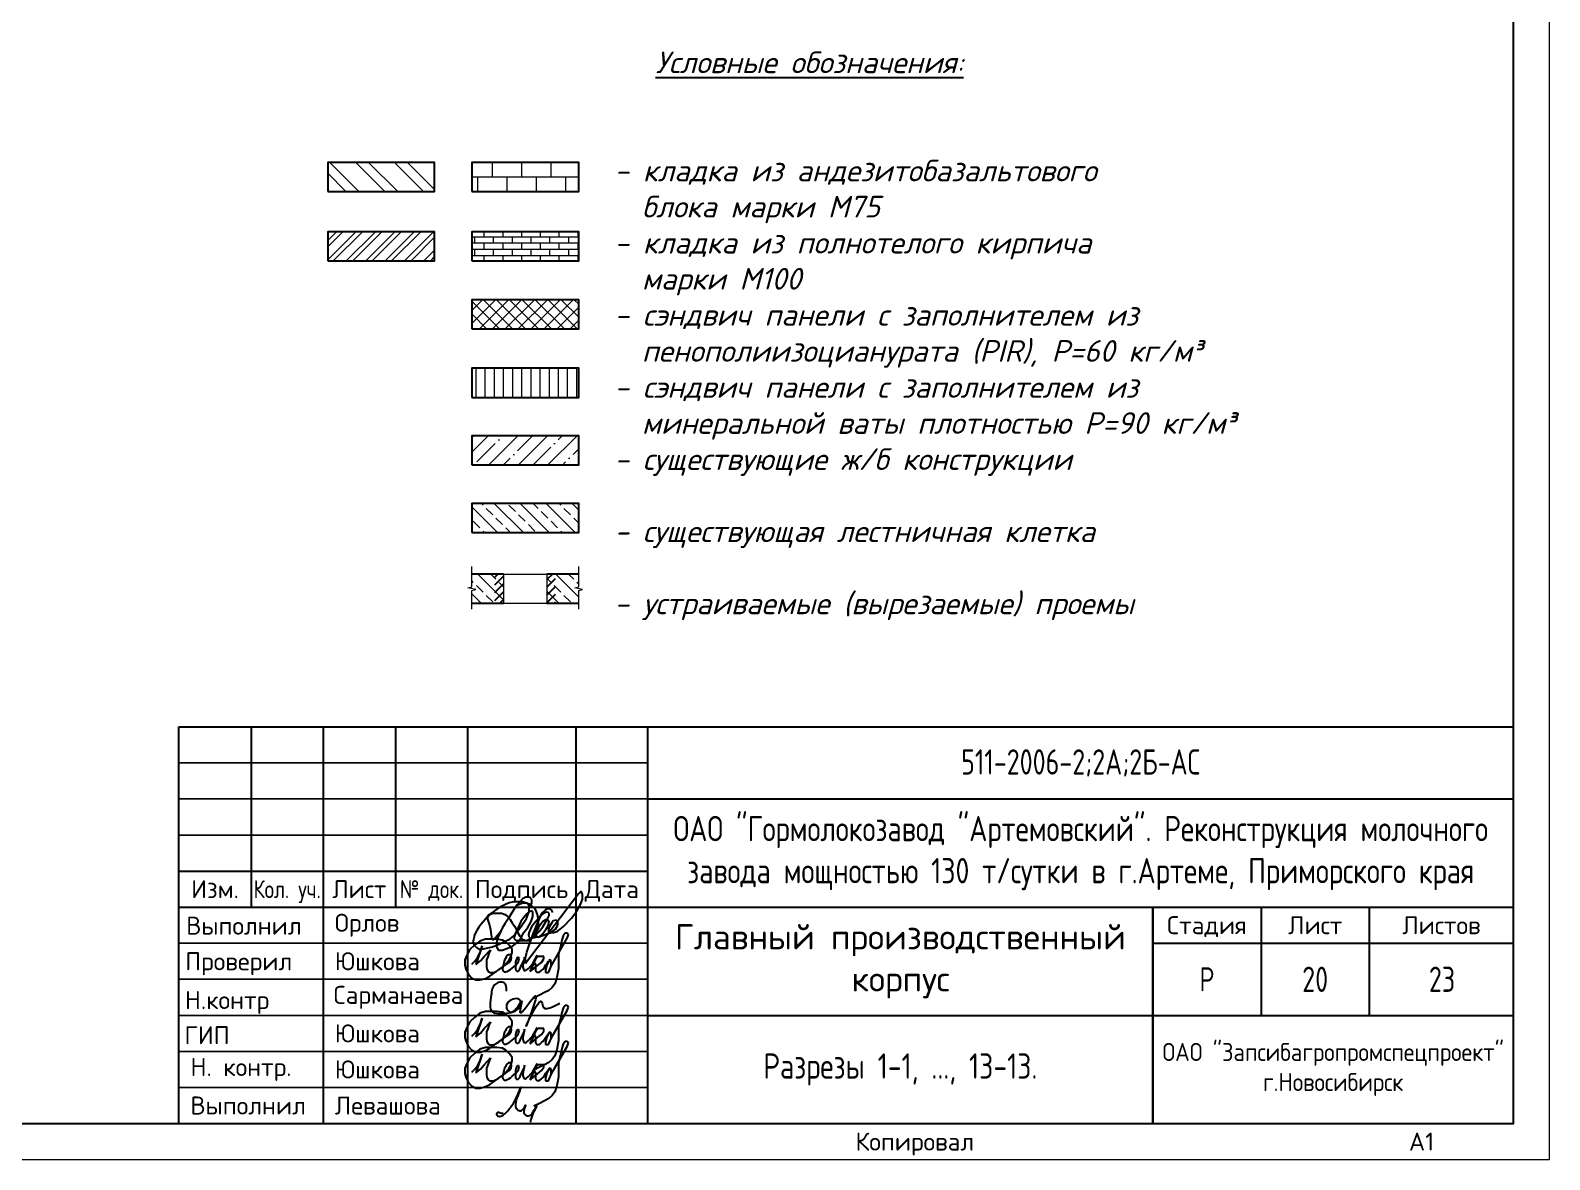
# Model space of a CAD drawing. Extents: x -965262 to 1142518, y -357520 to 71675.
# Drawn here: x 859307 to 880368, y -240088 to -224432 of the extents above; entities that cross this region are included whole.
import ezdxf
from ezdxf.enums import TextEntityAlignment as Align

# ---------------------------------------------------------------- set-up
doc = ezdxf.new("R2010")
doc.units = 0
doc.header["$LTSCALE"] = 10
doc.layers.get('0').update_dxf_attribs({"linetype": 'CONTINUOUS', "lineweight": 30})
doc.layers.add('Ростверк', color=155, linetype='CONTINUOUS', lineweight=40)
doc.layers.add('светиль', color=40, linetype='CONTINUOUS', lineweight=30)
doc.styles.add('GOST 2.304', font='isocpeur.ttf', dxfattribs={"width": 0.75, "height": 250})
doc.styles.add('GOST-2.304_Type-B', font='isocpeur.ttf', dxfattribs={"width": 0.9})

# ---------------------------------------------------------------- blocks, each defined once
blk = doc.blocks.new('12314')
at = {"layer": 'светиль', "color": 7}
for p, q in [((-140554.16, -9024.02), (-140563.33, -9036.08)), ((-140553.68, -9023.57), (-140554.16, -9024.02)), ((-140553.48, -9024.17), (-140553.68, -9023.57)), ((-140553.48, -9024.93), (-140553.48, -9024.17)), ((-140563.31, -9024.63), (-140563.86, -9024.92)), ((-140562.63, -9024.63), (-140563.31, -9024.63)), ((-140562.25, -9025.09), (-140562.63, -9024.63))]:
    blk.add_line(p, q, dxfattribs=at)
at = {"layer": 'светиль', "color": 7, "lineweight": 30}
for p, q in [((-140568.33, -9026.67), (-140568.97, -9027.12)), ((-140567.57, -9026.24), (-140568.33, -9026.67)), ((-140566.84, -9025.89), (-140567.57, -9026.24)), ((-140566.15, -9025.6), (-140566.84, -9025.89)), ((-140565.34, -9025.42), (-140566.15, -9025.6)), ((-140565.26, -9026.56), (-140565.84, -9027.49)), ((-140564.57, -9025.42), (-140565.34, -9025.42)), ((-140564.8, -9025.96), (-140565.26, -9026.56)), ((-140563.83, -9025.64), (-140564.97, -9026.08)), ((-140564.33, -9025.41), (-140564.8, -9025.96)), ((-140563.88, -9025.42), (-140564.57, -9025.42)), ((-140563.86, -9024.92), (-140564.33, -9025.41)), ((-140563.17, -9025.64), (-140563.88, -9025.42)), ((-140563.03, -9025.64), (-140563.83, -9025.64)), ((-140562.54, -9025.9), (-140563.17, -9025.64)), ((-140562.73, -9026.18), (-140563.03, -9025.64)), ((-140562.73, -9027.06), (-140562.73, -9026.18)), ((-140561.96, -9026.39), (-140562.54, -9025.9)), ((-140562.48, -9026.16), (-140562.25, -9025.58)), ((-140562.25, -9025.58), (-140562.25, -9025.09)), ((-140561.57, -9026.86), (-140561.96, -9026.39)), ((-140561.27, -9027.61), (-140561.57, -9026.86)), ((-140560.44, -9027.33), (-140559.85, -9026.75)), ((-140559.85, -9026.75), (-140559.52, -9026.57)), ((-140559.52, -9026.57), (-140559.22, -9026.57)), ((-140559.22, -9026.57), (-140558.92, -9026.81)), ((-140558.92, -9026.81), (-140558.69, -9027.25)), ((-140554.82, -9027.5), (-140554.34, -9026.8)), ((-140554.34, -9026.8), (-140553.84, -9025.85)), ((-140553.84, -9025.85), (-140553.48, -9024.93)), ((-140571.04, -9029.28), (-140571.46, -9029.82)), ((-140570.3, -9028.39), (-140571.04, -9029.28)), ((-140569.69, -9027.65), (-140570.3, -9028.39)), ((-140569.86, -9028.04), (-140569.59, -9027.58)), ((-140569.86, -9028.4), (-140569.86, -9028.04)), ((-140569.59, -9029.26), (-140569.86, -9028.4)), ((-140568.97, -9027.12), (-140569.69, -9027.65)), ((-140569.59, -9027.58), (-140568.96, -9027.35)), ((-140569.36, -9030.25), (-140569.59, -9029.26)), ((-140568.96, -9027.35), (-140568.18, -9027.35)), ((-140568.18, -9027.35), (-140567.49, -9027.35)), ((-140567.49, -9027.35), (-140566.88, -9027.58)), ((-140566.92, -9029.25), (-140567.41, -9029.95)), ((-140566.24, -9028.17), (-140566.92, -9029.25)), ((-140566.88, -9027.58), (-140566.44, -9027.96)), ((-140566.44, -9027.96), (-140566.02, -9028.46)), ((-140565.84, -9027.49), (-140566.24, -9028.17)), ((-140566.02, -9028.46), (-140565.66, -9029.03)), ((-140565.66, -9029.03), (-140565.26, -9029.64)), ((-140564.4, -9029.32), (-140564.7, -9029.97)), ((-140564.16, -9028.81), (-140564.4, -9029.32)), ((-140564.18, -9029.72), (-140563.2, -9028.3)), ((-140563.64, -9028.1), (-140564.16, -9028.81)), ((-140563.14, -9027.49), (-140563.64, -9028.1)), ((-140563.2, -9028.3), (-140562.73, -9027.06)), ((-140562.64, -9027.1), (-140563.14, -9027.49)), ((-140562.97, -9029.89), (-140562.35, -9028.81)), ((-140562.21, -9026.96), (-140562.64, -9027.1)), ((-140562.35, -9028.81), (-140562.06, -9027.96)), ((-140561.87, -9029.18), (-140562.3, -9029.77)), ((-140562.06, -9027.2), (-140562.21, -9026.96)), ((-140562.06, -9027.96), (-140562.06, -9027.2)), ((-140562.02, -9030.97), (-140561.23, -9029)), ((-140560.77, -9027.9), (-140561.87, -9029.18)), ((-140561.33, -9030.12), (-140561.11, -9029.29)), ((-140561.11, -9028.6), (-140561.27, -9027.61)), ((-140561.23, -9029), (-140560.44, -9027.33)), ((-140561.11, -9029.29), (-140561.11, -9028.6)), ((-140560.71, -9029.29), (-140561.09, -9029.88)), ((-140560.4, -9027.57), (-140560.77, -9027.9)), ((-140560.32, -9028.83), (-140560.71, -9029.29)), ((-140560.04, -9027.3), (-140560.4, -9027.57)), ((-140560.36, -9029.73), (-140559.94, -9029.04)), ((-140559.82, -9028.54), (-140560.32, -9028.83)), ((-140559.71, -9027.2), (-140560.04, -9027.3)), ((-140559.94, -9029.04), (-140559.56, -9028.37)), ((-140559.41, -9028.54), (-140559.82, -9028.54)), ((-140559.42, -9027.27), (-140559.71, -9027.2)), ((-140559.56, -9028.37), (-140559.27, -9027.77)), ((-140559.27, -9027.42), (-140559.42, -9027.27)), ((-140559.25, -9028.91), (-140559.41, -9028.54)), ((-140559.41, -9029.59), (-140559.25, -9028.91)), ((-140559.27, -9027.77), (-140559.27, -9027.42)), ((-140558.8, -9029.03), (-140559.16, -9029.68)), ((-140558.54, -9028.69), (-140558.8, -9029.03)), ((-140558.03, -9028.57), (-140558.54, -9028.69)), ((-140558.16, -9030.16), (-140557.76, -9029.45)), ((-140557.76, -9028.86), (-140558.03, -9028.57)), ((-140557.76, -9029.45), (-140557.76, -9028.86)), ((-140556.76, -9029.71), (-140555.38, -9028.26)), ((-140555.38, -9028.26), (-140554.82, -9027.5)), ((-140572.3, -9031.79), (-140572.49, -9032.37)), ((-140572.17, -9031.14), (-140572.3, -9031.79)), ((-140571.77, -9030.41), (-140572.17, -9031.14)), ((-140571.46, -9029.82), (-140571.77, -9030.41)), ((-140569.1, -9031.98), (-140569.36, -9030.25)), ((-140568.83, -9031.98), (-140569.1, -9031.98)), ((-140567.67, -9030.62), (-140568.83, -9031.98)), ((-140568.11, -9031.44), (-140568.36, -9032.46)), ((-140567.85, -9031.02), (-140568.11, -9031.44)), ((-140567.41, -9029.95), (-140567.85, -9031.02)), ((-140566.97, -9032.3), (-140566.01, -9031.84)), ((-140566.01, -9031.84), (-140565.39, -9031.3)), ((-140565.39, -9031.3), (-140564.18, -9029.72)), ((-140565.22, -9031.17), (-140565.31, -9031.55)), ((-140565.31, -9031.55), (-140565.31, -9031.83)), ((-140565.31, -9031.83), (-140565.15, -9032.01)), ((-140565.26, -9029.64), (-140564.95, -9030.14)), ((-140565.07, -9030.79), (-140565.22, -9031.17)), ((-140565.15, -9032.01), (-140564.95, -9032.09)), ((-140564.92, -9030.46), (-140565.1, -9030.81)), ((-140564.95, -9030.14), (-140564.67, -9030.77)), ((-140564.95, -9032.09), (-140564.71, -9032.09)), ((-140564.7, -9029.97), (-140564.92, -9030.46)), ((-140564.71, -9032.09), (-140564.33, -9032.09)), ((-140564.69, -9032.4), (-140564.05, -9031.53)), ((-140564.67, -9030.77), (-140564.3, -9031.38)), ((-140564.34, -9032.1), (-140563.17, -9032.1)), ((-140564.3, -9031.38), (-140563.85, -9031.91)), ((-140564.05, -9031.53), (-140563.69, -9030.8)), ((-140563.85, -9031.91), (-140563.29, -9032.14)), ((-140563.69, -9030.8), (-140562.97, -9029.89)), ((-140563.29, -9032.14), (-140562.79, -9032.14)), ((-140563.17, -9032.1), (-140562.57, -9031.83)), ((-140562.85, -9033.28), (-140562.02, -9030.97)), ((-140562.72, -9030.69), (-140562.83, -9031.1)), ((-140562.83, -9031.1), (-140562.75, -9031.5)), ((-140562.79, -9032.14), (-140562.24, -9031.69)), ((-140562.75, -9031.5), (-140562.62, -9031.65)), ((-140562.54, -9030.28), (-140562.72, -9030.69)), ((-140562.62, -9031.65), (-140562.35, -9031.73)), ((-140562.57, -9031.83), (-140561.91, -9031.51)), ((-140562.3, -9029.77), (-140562.54, -9030.28)), ((-140562.35, -9031.73), (-140560.91, -9031.44)), ((-140562.24, -9031.69), (-140561.96, -9031.29)), ((-140561.96, -9031.29), (-140561.61, -9030.7)), ((-140561.91, -9031.51), (-140560.99, -9030.54)), ((-140561.61, -9030.7), (-140561.33, -9030.12)), ((-140561.38, -9030.53), (-140561.5, -9030.94)), ((-140561.5, -9030.94), (-140561.5, -9031.27)), ((-140561.5, -9031.27), (-140561.38, -9031.45)), ((-140561.09, -9029.88), (-140561.38, -9030.53)), ((-140561.38, -9031.45), (-140561.1, -9031.55)), ((-140561.1, -9031.55), (-140559.91, -9031.09)), ((-140560.99, -9030.54), (-140560.36, -9029.73)), ((-140560.91, -9031.44), (-140560.36, -9030.89)), ((-140560.36, -9030.89), (-140559.8, -9030.21)), ((-140559.91, -9031.09), (-140558.85, -9030.69)), ((-140559.8, -9030.21), (-140559.41, -9029.59)), ((-140559.16, -9029.68), (-140559.34, -9030.17)), ((-140559.34, -9030.17), (-140559.34, -9030.53)), ((-140559.34, -9030.53), (-140559.22, -9030.72)), ((-140559.22, -9030.72), (-140558.47, -9030.72)), ((-140558.85, -9030.69), (-140558.16, -9030.16)), ((-140558.47, -9030.72), (-140557.84, -9030.53)), ((-140557.84, -9030.53), (-140557.36, -9030.17)), ((-140557.36, -9030.17), (-140556.76, -9029.71)), ((-140572.49, -9032.37), (-140572.25, -9032.93)), ((-140572.25, -9032.93), (-140571.86, -9033.33)), ((-140571.86, -9033.33), (-140571.43, -9033.6)), ((-140571.43, -9033.6), (-140570.92, -9033.6)), ((-140570.92, -9033.6), (-140569.07, -9033.19)), ((-140569.07, -9033.19), (-140567.78, -9032.69)), ((-140568.36, -9032.46), (-140568.36, -9033.22)), ((-140568.36, -9033.22), (-140568, -9033.8)), ((-140568, -9033.8), (-140567.37, -9033.8)), ((-140567.78, -9032.69), (-140566.97, -9032.3)), ((-140567.37, -9033.8), (-140566.58, -9033.5)), ((-140566.58, -9033.5), (-140565.62, -9033.07)), ((-140565.62, -9033.07), (-140564.69, -9032.4)), ((-140563.33, -9035.09), (-140563.1, -9034.11)), ((-140563.1, -9034.11), (-140562.85, -9033.28)), ((-140563.33, -9036.08), (-140563.33, -9035.09))]:
    blk.add_line(p, q, dxfattribs=at)
blk = doc.blocks.new('12345')
at = {"layer": 'светиль', "color": 7, "lineweight": 30}
for p, q in [((-140572.41, -9039.94), (-140573.2, -9040.71)), ((-140571.46, -9039.22), (-140572.41, -9039.94)), ((-140571.06, -9040.06), (-140572.14, -9043.29)), ((-140570.49, -9038.9), (-140571.46, -9039.22)), ((-140571.43, -9041.18), (-140571.06, -9040.06)), ((-140569.42, -9038.9), (-140570.49, -9038.9)), ((-140568.52, -9038.9), (-140569.42, -9038.9)), ((-140567.56, -9039.05), (-140568.52, -9038.9)), ((-140566.95, -9039.39), (-140567.56, -9039.05)), ((-140566.31, -9039.99), (-140566.95, -9039.39)), ((-140565.87, -9040.67), (-140566.31, -9039.99)), ((-140559.1, -9043.56), (-140556.32, -9038.73)), ((-140557.41, -9039.95), (-140557.85, -9041.53)), ((-140557.25, -9039.09), (-140557.41, -9039.95)), ((-140557.05, -9038.33), (-140557.25, -9039.09)), ((-140556.66, -9037.86), (-140557.05, -9038.33)), ((-140556.33, -9037.86), (-140556.66, -9037.86)), ((-140556.11, -9038.15), (-140556.33, -9037.86)), ((-140556.32, -9038.73), (-140556.11, -9038.15)), ((-140573.7, -9041.68), (-140574.05, -9042.49)), ((-140574.05, -9042.49), (-140574.05, -9043.41)), ((-140573.2, -9040.71), (-140573.7, -9041.68)), ((-140572.42, -9042.74), (-140571.87, -9042.12)), ((-140572.14, -9043.29), (-140571.35, -9042.66)), ((-140571.87, -9042.12), (-140571.63, -9041.61)), ((-140571.63, -9041.61), (-140571.43, -9041.18)), ((-140571.35, -9042.66), (-140570.71, -9041.9)), ((-140570.71, -9041.9), (-140569.64, -9040.72)), ((-140570.11, -9041.93), (-140570.33, -9042.48)), ((-140570.33, -9042.48), (-140570.33, -9043.11)), ((-140569.89, -9041.38), (-140570.11, -9041.93)), ((-140569.64, -9040.72), (-140569.89, -9041.38)), ((-140567.17, -9042.51), (-140567.29, -9042.94)), ((-140567.05, -9042.26), (-140567.17, -9042.51)), ((-140566.92, -9041.93), (-140567.05, -9042.26)), ((-140566.72, -9041.73), (-140566.92, -9041.93)), ((-140566.86, -9043.05), (-140566.38, -9042.48)), ((-140566.51, -9041.6), (-140566.72, -9041.73)), ((-140566.18, -9041.6), (-140566.51, -9041.6)), ((-140566.41, -9042.91), (-140566.06, -9042.48)), ((-140566.38, -9042.48), (-140566.02, -9041.8)), ((-140566.02, -9041.8), (-140566.18, -9041.6)), ((-140566.06, -9042.48), (-140565.98, -9042.1)), ((-140566.02, -9041.8), (-140565.87, -9041.2)), ((-140565.98, -9042.1), (-140566.02, -9041.8)), ((-140565.87, -9041.2), (-140565.87, -9040.67)), ((-140565.22, -9042.67), (-140565.29, -9042.92)), ((-140565.1, -9042.35), (-140565.22, -9042.67)), ((-140564.94, -9042.08), (-140565.1, -9042.35)), ((-140564.75, -9042.08), (-140564.94, -9042.08)), ((-140564.8, -9042.76), (-140564.66, -9042.25)), ((-140564.66, -9042.25), (-140564.75, -9042.08)), ((-140564.05, -9042.98), (-140563.75, -9042.33)), ((-140563.75, -9042), (-140563.95, -9043.15)), ((-140563.75, -9042.33), (-140563.75, -9042)), ((-140561.55, -9041.69), (-140562.73, -9044.51)), ((-140562.21, -9042.97), (-140561.9, -9042.38)), ((-140561.9, -9042.38), (-140561.55, -9041.69)), ((-140561.37, -9041.9), (-140561.9, -9042.38)), ((-140560.81, -9041.9), (-140561.37, -9041.9)), ((-140560.38, -9041.9), (-140560.81, -9041.9)), ((-140560.81, -9042.92), (-140560.38, -9042.31)), ((-140560.38, -9042.31), (-140560.38, -9041.9)), ((-140559.3, -9042.49), (-140559.57, -9042.67)), ((-140559.1, -9042.75), (-140559.3, -9042.49)), ((-140557.85, -9041.53), (-140557.85, -9042.71)), ((-140557.85, -9042.71), (-140557.85, -9043.98)), ((-140574.05, -9043.41), (-140573.91, -9044.04)), ((-140573.91, -9044.04), (-140573.52, -9044.92)), ((-140573.52, -9044.92), (-140572.91, -9045.57)), ((-140572.84, -9043.22), (-140572.42, -9042.74)), ((-140570.48, -9045.69), (-140569.75, -9045.31)), ((-140570.33, -9043.11), (-140570.33, -9043.58)), ((-140570.33, -9043.58), (-140570.25, -9044.1)), ((-140570.25, -9044.1), (-140570.05, -9044.52)), ((-140570.05, -9044.52), (-140569.67, -9044.68)), ((-140569.75, -9045.31), (-140567.32, -9043.57)), ((-140569.67, -9044.68), (-140569.13, -9044.68)), ((-140569.13, -9044.68), (-140568.64, -9044.49)), ((-140568.64, -9044.49), (-140568.32, -9044.29)), ((-140568.32, -9044.29), (-140567.84, -9043.94)), ((-140567.84, -9043.94), (-140567.32, -9043.57)), ((-140567.38, -9043.27), (-140567.53, -9043.89)), ((-140567.53, -9043.89), (-140567.53, -9044.17)), ((-140567.53, -9044.17), (-140567.42, -9044.42)), ((-140567.42, -9044.42), (-140567.23, -9044.58)), ((-140567.29, -9042.94), (-140567.38, -9043.27)), ((-140567.32, -9043.57), (-140566.41, -9042.91)), ((-140567.32, -9043.57), (-140566.86, -9043.05)), ((-140567.23, -9044.58), (-140566.96, -9044.58)), ((-140566.96, -9044.58), (-140566.73, -9044.48)), ((-140566.73, -9044.48), (-140566.43, -9044.34)), ((-140566.43, -9044.34), (-140566.14, -9044.15)), ((-140566.14, -9044.15), (-140565.86, -9043.89)), ((-140565.86, -9043.89), (-140565.21, -9043.37)), ((-140565.29, -9042.92), (-140565.29, -9043.17)), ((-140565.29, -9043.17), (-140565.29, -9043.66)), ((-140565.29, -9043.66), (-140565.29, -9044.11)), ((-140565.29, -9044.11), (-140565.2, -9044.32)), ((-140565.21, -9043.37), (-140564.8, -9042.76)), ((-140565.2, -9044.32), (-140565.05, -9044.41)), ((-140565.05, -9044.41), (-140564.85, -9044.41)), ((-140564.85, -9044.41), (-140564.57, -9044.09)), ((-140564.57, -9044.09), (-140564.35, -9043.62)), ((-140564.35, -9043.62), (-140564.05, -9042.98)), ((-140563.95, -9043.15), (-140564.01, -9043.51)), ((-140564.01, -9043.51), (-140564.01, -9043.77)), ((-140564.01, -9043.77), (-140563.92, -9044.1)), ((-140563.92, -9044.1), (-140563.85, -9044.29)), ((-140563.85, -9044.29), (-140563.62, -9044.36)), ((-140563.62, -9044.36), (-140563.42, -9044.29)), ((-140563.42, -9044.29), (-140563.06, -9043.97)), ((-140563.06, -9043.97), (-140562.6, -9043.43)), ((-140562.73, -9044.51), (-140562.09, -9043)), ((-140562.73, -9044.51), (-140561.47, -9043.46)), ((-140562.6, -9043.43), (-140562.21, -9042.97)), ((-140562.09, -9043), (-140561.94, -9043.08)), ((-140561.94, -9043.08), (-140561.85, -9043.24)), ((-140561.85, -9043.24), (-140561.85, -9043.58)), ((-140561.85, -9043.58), (-140561.85, -9043.8)), ((-140561.85, -9043.8), (-140561.85, -9044.05)), ((-140561.85, -9044.05), (-140561.85, -9044.26)), ((-140561.85, -9044.26), (-140561.75, -9044.47)), ((-140561.75, -9044.47), (-140561.57, -9044.62)), ((-140561.57, -9044.62), (-140561.32, -9044.62)), ((-140561.47, -9043.46), (-140560.81, -9042.92)), ((-140561.32, -9044.62), (-140561.15, -9044.62)), ((-140561.15, -9044.62), (-140560.72, -9044.27)), ((-140560.72, -9044.27), (-140560.47, -9044.07)), ((-140560.47, -9044.07), (-140560.28, -9043.75)), ((-140560.28, -9043.75), (-140560.03, -9043.35)), ((-140559.84, -9043.32), (-140560.12, -9044.18)), ((-140560.12, -9044.18), (-140560.12, -9044.67)), ((-140560.12, -9044.67), (-140559.6, -9044.67)), ((-140560.03, -9043.35), (-140559.75, -9042.98)), ((-140559.54, -9042.71), (-140559.84, -9043.32)), ((-140559.75, -9042.98), (-140559.55, -9042.72)), ((-140559.6, -9044.67), (-140559.43, -9044.42)), ((-140559.43, -9044.42), (-140559.1, -9043.58)), ((-140559.1, -9043.58), (-140559.1, -9042.75)), ((-140557.85, -9043.98), (-140558.12, -9045.55)), ((-140572.91, -9045.57), (-140572.18, -9045.96)), ((-140572.18, -9045.96), (-140571.44, -9045.96)), ((-140571.44, -9045.96), (-140570.48, -9045.69)), ((-140559.54, -9047.77), (-140560.24, -9048.16)), ((-140558.91, -9047.24), (-140559.54, -9047.77)), ((-140558.46, -9046.62), (-140558.91, -9047.24)), ((-140558.12, -9045.55), (-140558.46, -9046.62)), ((-140561.01, -9048.54), (-140562.09, -9049.1)), ((-140560.24, -9048.16), (-140561.01, -9048.54))]:
    blk.add_line(p, q, dxfattribs=at)

msp = doc.modelspace()

# ---------------------------------------------------------------- hatches: boundary and pattern name
at = {"lineweight": 15}
h = msp.add_hatch(dxfattribs=at)
h.set_pattern_fill('ANSI32', color=4, scale=40, angle=90, style=0)
h.set_pattern_definition([(135, (2166888.76, -217317.93), (-269.40768, -269.40768), []), (135, (2166888.76, -217138.32), (-269.40768, -269.40768), [])])
h.paths.add_polyline_path([(864170.5, -226261.2), (863429.4, -226261.2), (863429.4, -226664.5), (864170.5, -226664.5)])
h.paths.add_polyline_path([(864911.5, -226261.2), (864170.5, -226261.2), (864170.5, -226664.5), (864911.5, -226664.5)])
h = msp.add_hatch(dxfattribs=at)
h.set_pattern_fill('AR-B816', color=4, style=0)
h.set_pattern_definition([(0, (2332410.76, -211424.34), (0, 203.2), []), (90, (2332410.76, -211424.34), (-203.2, 203.2), [203.2, -203.2])])
h.paths.add_polyline_path([(866167.9, -226261.2), (865426.9, -226261.2), (865426.9, -226664.5), (866167.9, -226664.5)])
h.paths.add_polyline_path([(866909, -226261.2), (866167.9, -226261.2), (866167.9, -226664.5), (866909, -226664.5)])
h = msp.add_hatch(dxfattribs=at)
h.set_pattern_fill('ANSI32', color=1, scale=20, style=0)
h.set_pattern_definition([(45, (2166888.76, -217311.6), (-134.703842, 134.703842), []), (45, (2166978.57, -217311.6), (-134.703842, 134.703842), [])])
h.paths.add_polyline_path([(864170.5, -227223.6), (863429.4, -227223.6), (863429.4, -227626.9), (864170.5, -227626.9)])
h.paths.add_polyline_path([(864911.5, -227223.6), (864170.5, -227223.6), (864170.5, -227626.9), (864911.5, -227626.9)])
h = msp.add_hatch(dxfattribs=at)
h.set_pattern_fill('AR-BRSTD', color=1, scale=1.28, style=0)
h.set_pattern_definition([(0, (2332410.76, -211424.34), (0, 86.709504), []), (90, (2332410.76, -211424.34), (-130.048, 86.709504), [86.709504, -86.709504])])
h.paths.add_polyline_path([(866167.9, -227223.6), (865426.9, -227223.6), (865426.9, -227626.9), (866167.9, -227626.9)])
h.paths.add_polyline_path([(866909, -227223.6), (866167.9, -227223.6), (866167.9, -227626.9), (866909, -227626.9)])
h = msp.add_hatch(dxfattribs=at)
h.set_pattern_fill('ANSI37', color=30, scale=40, style=0)
h.set_pattern_definition([(45, (2168886.25, -217293.23), (-89.802561, 89.802561), []), (135, (2168886.25, -217293.23), (-89.802561, -89.802561), [])])
h.paths.add_polyline_path([(866167.9, -228165.2), (865426.9, -228165.2), (865426.9, -228568.5), (866167.9, -228568.5)])
h.paths.add_polyline_path([(866909, -228165.2), (866167.9, -228165.2), (866167.9, -228568.5), (866909, -228568.5)])
h = msp.add_hatch(dxfattribs=at)
h.set_pattern_fill('LINE', color=6, scale=40, angle=90, style=0)
h.set_pattern_definition([(90, (2168886.25, -217329.03), (-127, 8e-15), [])])
h.paths.add_polyline_path([(866167.9, -229117), (865426.9, -229117), (865426.9, -229520.3), (866167.9, -229520.3)])
h.paths.add_polyline_path([(866909, -229117), (866167.9, -229117), (866167.9, -229520.3), (866909, -229520.3)])
h = msp.add_hatch(dxfattribs=at)
h.set_pattern_fill('ANSI35', color=256, scale=45.71424, style=0)
h.set_pattern_definition([(45, (865854.3, -230261.2), (-205.26, 205.26), []), (45, (866059.56, -230261.2), (-205.26, 205.26), [362.857, -72.57, 0, -72.57])])
h.paths.add_polyline_path([(866167.9, -230051), (865426.9, -230051), (865426.9, -230454.2), (866167.9, -230454.2)])
h.paths.add_polyline_path([(866909, -230051), (866167.9, -230051), (866167.9, -230454.2), (866909, -230454.2)])
h = msp.add_hatch(dxfattribs=at)
h.set_pattern_fill('ANSI33', color=256, scale=40, angle=90, style=0)
h.set_pattern_definition([(135, (2168886.25, -217273.9), (-179.60512, -179.60512), []), (135, (2168886.25, -217094.3), (-179.60512, -179.60512), [127, -63.5])])
h.paths.add_polyline_path([(866167.9, -230990.6), (865426.9, -230990.6), (865426.9, -231393.9), (866167.9, -231393.9)])
h.paths.add_polyline_path([(866909, -230990.6), (866167.9, -230990.6), (866167.9, -231393.9), (866909, -231393.9)])
h = msp.add_hatch(dxfattribs=at)
h.set_pattern_fill('ANSI33', color=256, scale=40, angle=90, style=0)
h.set_pattern_definition([(135, (2168886.25, -216324.62), (-179.60512, -179.60512), []), (135, (2168886.25, -216145), (-179.60512, -179.60512), [127, -63.5])])
h.paths.add_polyline_path([(865426.9, -232171.7), (865426.9, -232198.5), (865480.4, -232185.1)], flags=17)
h.paths.add_polyline_path([(866909, -232144.9), (866855.4, -232158.3), (866909, -232171.7)], flags=17)
h.paths.add_polyline_path([(866467.9, -231970), (865867.9, -231970), (865867.9, -232373.3), (866467.9, -232373.3)])
h.paths.add_polyline_path([(866167.9, -231970), (865426.9, -231970), (865426.9, -232373.3), (866167.9, -232373.3)])
h.paths.add_polyline_path([(866909, -231970), (866167.9, -231970), (866167.9, -232373.3), (866909, -232373.3)])
h = msp.add_hatch()
h.set_pattern_fill('ANSI31', color=3, scale=24)
h.set_pattern_definition([(45, (57794.25, -312240.65), (-53.881537, 53.881537), [])])
h.paths.add_polyline_path([(865867.9, -231970), (865747.9, -231970), (865747.9, -232373.3), (865867.9, -232373.3)])
h.paths.add_polyline_path([(866587.9, -231970), (866467.9, -231970), (866467.9, -232373.3), (866587.9, -232373.3)])

# ---------------------------------------------------------------- linework, layer by layer
for p, q in [((865867.9, -231970, 8350.5), (865426.9, -231970, 8350.5)), ((866909, -231970, 8350.5), (866467.9, -231970, 8350.5)), ((865426.9, -232373.3, 8350.5), (865867.9, -232373.3, 8350.5)), ((866467.9, -232373.3, 8350.5), (866909, -232373.3, 8350.5)), ((861367.6, -234087.8, 9801.8), (879867.6, -234087.8, 9801.8)), ((861367.6, -239587.8, 9801.8), (861367.6, -234087.8, 9801.8)), ((861367.6, -234087.8, 9801.8), (879867.6, -234087.8, 9801.8)), ((861367.6, -239587.8, 9801.8), (861367.6, -234087.8, 9801.8)), ((862367.6, -234087.8, 9801.8), (862367.6, -236587.8, 9801.8)), ((862367.6, -234087.8, 9801.8), (862367.6, -236587.8, 9801.8)), ((863367.6, -234087.8, 9801.8), (863367.6, -239587.8, 9801.8)), ((863367.6, -234087.8, 9801.8), (863367.6, -239587.8, 9801.8)), ((864367.6, -234087.8, 9801.8), (864367.6, -236587.8, 9801.8)), ((864367.6, -234087.8, 9801.8), (864367.6, -236587.8, 9801.8)), ((865367.6, -234087.8, 9801.8), (865367.6, -239587.8, 9801.8)), ((865367.6, -234087.8, 9801.8), (865367.6, -239587.8, 9801.8)), ((866867.6, -234087.8, 9801.8), (866867.6, -239587.8, 9801.8)), ((866867.6, -234087.8, 9801.8), (866867.6, -239587.8, 9801.8)), ((867867.6, -239587.8, 9801.8), (867867.6, -234088.8, 9801.8)), ((867867.6, -239587.8, 9801.8), (867867.6, -234088.8, 9801.8)), ((867867.6, -235087.8, 9801.8), (879867.6, -235087.8, 9801.8)), ((867867.6, -235087.8, 9801.8), (879867.6, -235087.8, 9801.8)), ((861367.6, -236087.8, 9801.8), (867867.6, -236087.8, 9801.8)), ((861367.6, -236087.8, 9801.8), (867867.6, -236087.8, 9801.8)), ((861367.6, -236587.8, 9801.8), (879867.6, -236587.8, 9801.8)), ((861367.6, -236587.8, 9801.8), (879867.6, -236587.8, 9801.8)), ((874867.6, -239587.8, 9801.8), (874867.6, -236587.8, 9801.8)), ((874867.6, -236587.8, 9801.8), (874867.6, -239587.8, 9801.8)), ((874867.6, -239587.8, 9801.8), (874867.6, -236587.8, 9801.8)), ((874867.6, -236587.8, 9801.8), (874867.6, -239587.8, 9801.8)), ((876367.6, -236587.8, 9801.8), (876367.6, -238087.8, 9801.8)), ((876367.6, -236587.8, 9801.8), (876367.6, -238087.8, 9801.8)), ((877867.6, -236587.8, 9801.8), (877867.6, -238087.8, 9801.8)), ((877867.6, -236587.8, 9801.8), (877867.6, -238087.8, 9801.8)), ((874867.6, -237087.8, 9801.8), (879867.6, -237087.8, 9801.8)), ((874867.6, -237087.8, 9801.8), (879867.6, -237087.8, 9801.8)), ((867867.6, -238087.8, 9801.8), (879867.6, -238087.8, 9801.8)), ((867867.6, -238087.8, 9801.8), (879867.6, -238087.8, 9801.8))]:
    msp.add_line(p, q)
for p, q in [((865867.9, -231970, 8350.5), (865867.9, -232373.3, 8350.5)), ((865867.9, -231970, 8350.5), (866467.9, -231970, 8350.5)), ((866467.9, -231970, 8350.5), (866467.9, -232373.3, 8350.5)), ((865867.9, -232373.3, 8350.5), (866467.9, -232373.3, 8350.5))]:
    msp.add_line(p, q, dxfattribs=at)
at = {"ltscale": 100}
for p, q in [((879867.6, -239587.8, 9801.8), (879867.6, -234087.8, 9801.8)), ((879867.6, -239587.8, 9801.8), (879867.6, -234087.8, 9801.8)), ((861367.6, -239587.8, 9801.8), (879867.6, -239587.8, 9801.8)), ((861367.6, -239587.8, 9801.8), (879867.6, -239587.8, 9801.8))]:
    msp.add_line(p, q, dxfattribs=at)
at = {"lineweight": 25}
for p, q in [((861367.6, -234587.8, 9801.8), (867867.6, -234587.8, 9801.8)), ((861367.6, -234587.8, 9801.8), (867867.6, -234587.8, 9801.8)), ((861367.6, -235087.8, 9801.8), (867867.6, -235087.8, 9801.8)), ((861367.6, -235087.8, 9801.8), (867867.6, -235087.8, 9801.8)), ((861367.6, -235587.8, 9801.8), (867867.6, -235587.8, 9801.8)), ((861367.6, -235587.8, 9801.8), (867867.6, -235587.8, 9801.8)), ((861367.6, -237087.8, 9801.8), (867867.6, -237087.8, 9801.8)), ((861367.6, -237087.8, 9801.8), (867867.6, -237087.8, 9801.8)), ((861367.6, -237587.8, 9801.8), (867867.6, -237587.8, 9801.8)), ((861367.6, -237587.8, 9801.8), (867867.6, -237587.8, 9801.8)), ((861367.6, -238087.8, 9801.8), (867867.6, -238087.8, 9801.8)), ((861367.6, -238087.8, 9801.8), (867867.6, -238087.8, 9801.8)), ((861367.6, -238587.8, 9801.8), (867867.6, -238587.8, 9801.8)), ((861367.6, -238587.8, 9801.8), (867867.6, -238587.8, 9801.8)), ((861367.6, -239087.8, 9801.8), (867867.6, -239087.8, 9801.8)), ((861367.6, -239087.8, 9801.8), (867867.6, -239087.8, 9801.8))]:
    msp.add_line(p, q, dxfattribs=at)
at = {"lineweight": 15, "elevation": 9801.8}
msp.add_lwpolyline([(796267.6, -240087.8), (880367.6, -240087.8), (880367.6, -180687.8), (796267.6, -180687.8)], close=True, dxfattribs=at)
msp.add_lwpolyline([(796267.6, -240087.8), (880367.6, -240087.8), (880367.6, -180687.8), (796267.6, -180687.8)], close=True, dxfattribs=at)
for points, elevation in [([(798267.6, -239587.8), (879867.6, -239587.8), (879867.6, -181187.8), (798267.6, -181187.8)], 9801.8), ([(798267.6, -239587.8), (879867.6, -239587.8), (879867.6, -181187.8), (798267.6, -181187.8)], 9801.8), ([(865426.9, -230454.2), (866909, -230454.2), (866909, -230051), (865426.9, -230051)], 8350.5), ([(865426.9, -231393.9), (866909, -231393.9), (866909, -230990.6), (865426.9, -230990.6)], 8350.5)]:
    msp.add_lwpolyline(points, close=True, dxfattribs=dict(elevation=elevation))
at = {"color": 4, "elevation": 8350.5}
for points in [[(863429.4, -226664.5), (864911.5, -226664.5), (864911.5, -226261.2), (863429.4, -226261.2)], [(865426.9, -226664.5), (866909, -226664.5), (866909, -226261.2), (865426.9, -226261.2)]]:
    msp.add_lwpolyline(points, close=True, dxfattribs=at)
at = {"color": 1, "elevation": 8350.5}
for points in [[(863429.4, -227626.9), (864911.5, -227626.9), (864911.5, -227223.6), (863429.4, -227223.6)], [(865426.9, -227626.9), (866909, -227626.9), (866909, -227223.6), (865426.9, -227223.6)]]:
    msp.add_lwpolyline(points, close=True, dxfattribs=at)
at = {"color": 30, "elevation": 8350.5}
msp.add_lwpolyline([(865426.9, -228568.5), (866909, -228568.5), (866909, -228165.2), (865426.9, -228165.2)], close=True, dxfattribs=at)
at = {"color": 6, "elevation": 8350.5}
msp.add_lwpolyline([(865426.9, -229520.3), (866909, -229520.3), (866909, -229117), (865426.9, -229117)], close=True, dxfattribs=at)
at = {"lineweight": 15, "ltscale": 100, "elevation": 8350.5}
for points in [[(865426.9, -232457.9), (865426.9, -232198.5), (865480.4, -232185.1), (865373.3, -232158.3), (865426.9, -232144.9), (865426.9, -231864.8)], [(866909, -232457.9), (866909, -232198.5), (866962.6, -232185.1), (866855.4, -232158.3), (866909, -232144.9), (866909, -231864.8)]]:
    msp.add_lwpolyline(points, dxfattribs=at)
at = {"layer": 'Ростверк', "color": 0, "linetype": 'ByBlock', "lineweight": 30}
msp.add_spline([(865907.2, -237752.1, 9801.8), (865875.7, -237635.3, 9801.8), (865753.3, -237654.6, 9801.8), (865694.7, -237806.9, 9801.8), (865713.9, -238040.9, 9801.8), (865876.3, -238060, 9801.8), (865998.8, -238040.6, 9801.8), (866102.1, -237952.9, 9801.8), (866095.8, -237877.7, 9801.8), (865939.2, -237896.7, 9801.8), (865908.6, -237989.5, 9801.8), (865966.2, -238045.7, 9801.8), (866120, -237892.2, 9801.8), (866092.6, -238045.1, 9801.8), (866306.6, -237816.3, 9801.8), (866179.6, -238238.1, 9801.8), (866399.3, -237903.9, 9801.8), (866418.9, -237977.3, 9801.8), (866545.4, -237968.7, 9801.8), (866647, -237919, 9801.8)], degree=3, dxfattribs=at)
msp.add_open_spline([(865860.9, -239450.1, 9801.8), (865824.6, -239452.6, 9801.8), (865799.7, -239431, 9801.8), (865788.7, -239433.9, 9801.8), (865768.1, -239442.8, 9801.8), (865772.1, -239475.5, 9801.8), (865792.1, -239486.7, 9801.8), (865811.1, -239488.7, 9801.8), (865848.2, -239485.4, 9801.8), (865908.2, -239430.4, 9801.8), (865967.8, -239364.7, 9801.8), (866012.2, -239292.1, 9801.8), (866047.1, -239221.9, 9801.8), (866072.2, -239165.8, 9801.8), (866131.2, -239035.9, 9801.8), (866067.4, -239191.3, 9801.8), (866044.4, -239245.5, 9801.8), (866033, -239311.3, 9801.8), (866029.5, -239362.8, 9801.8), (866066.5, -239407.1, 9801.8), (866134.4, -239419.7, 9801.8), (866197, -239278, 9801.8), (866137.3, -239407.4, 9801.8), (866153, -239462.1, 9801.8), (866190.8, -239483.5, 9801.8), (866253.3, -239477.4, 9801.8), (866281.5, -239420.8, 9801.8), (866343.5, -239301.7, 9801.8), (866287.6, -239425.5, 9801.8), (866260.4, -239474.9, 9801.8), (866245.7, -239525.5, 9801.8), (866240.6, -239554.6, 9801.8), (866238.7, -239567.1, 9801.8)], degree=3, knots=[0, 0, 0, 0, 0.2975043, 0.4847258, 0.5987692, 0.7870476, 0.9695013, 1.2103337, 1.4671083, 1.8349259, 2.4022139, 2.7963302, 3.1188042, 3.534012, 3.9245364, 4.4236833, 4.9141554, 5.0766289, 5.4058204, 5.6497994, 5.873359, 6.3431706, 6.7835022, 7.020827, 7.2049808, 7.3798762, 7.8935679, 8.2160122, 8.6797881, 8.9661728, 9.2392427, 9.4249658, 9.4249658, 9.4249658, 9.4249658], dxfattribs=at)

# ---------------------------------------------------------------- block references
at = {"layer": 'светиль', "xscale": 80, "yscale": 80, "zscale": 80}
for name, p in [('12314', (12111238.6, 485519.3, 9801.8)), ('12345', (12111255.7, 486080, 9801.8)), ('12345', (12111255.7, 485080, 9801.8)), ('12345', (12111255.7, 484580, 9801.8))]:
    msp.add_blockref(name, p, dxfattribs=at)

# ---------------------------------------------------------------- texts
at = {"lineweight": 25, "style": 'GOST 2.304'}
for s, p in [('Изм.', (861867.6, -236337.8, 9801.8)), ('Изм.', (861867.6, -236337.8, 9801.8)), ('Лист', (863867.6, -236337.8, 9801.8)), ('Лист', (863867.6, -236337.8, 9801.8)), ('Подпись', (866117.6, -236337.8, 9801.8)), ('Подпись', (866117.6, -236337.8, 9801.8)), ('Дата', (867367.6, -236337.8, 9801.8)), ('Дата', (867367.6, -236337.8, 9801.8)), ('Стадия', (875617.6, -236837.8, 9801.8)), ('Стадия', (875617.6, -236837.8, 9801.8)), ('Лист', (877117.6, -236837.8, 9801.8)), ('Лист', (877117.6, -236837.8, 9801.8)), ('Листов', (878867.6, -236837.8, 9801.8)), ('Листов', (878867.6, -236837.8, 9801.8))]:
    msp.add_text(s, height=250, dxfattribs=at).set_placement(p, align=Align.MIDDLE_CENTER)
at = {"lineweight": 25, "style": 'GOST 2.304', "width": 0.8}
msp.add_text('Кол. уч.', height=250, dxfattribs=at).set_placement((862867.6, -236337.8, 9801.8), align=Align.MIDDLE_CENTER)
msp.add_text('Кол. уч.', height=250, dxfattribs=at).set_placement((862867.6, -236337.8, 9801.8), align=Align.MIDDLE_CENTER)
at = {"lineweight": 25, "style": 'GOST 2.304', "oblique": 0.8, "width": 0.8}
msp.add_text('№ док.', height=250, dxfattribs=at).set_placement((864867.6, -236337.8, 9801.8), align=Align.MIDDLE_CENTER)
msp.add_text('№ док.', height=250, dxfattribs=at).set_placement((864867.6, -236337.8, 9801.8), align=Align.MIDDLE_CENTER)
at = {"lineweight": 25, "style": 'GOST 2.304'}
for s, p in [('Выполнил', (861467.6, -236969.5, 9801.8)), ('Выполнил', (861467.6, -236969.5, 9801.8)), ('Проверил', (861453, -237463.1, 9801.8)), ('Проверил', (861453, -237463.1, 9801.8)), ('Н.контр', (861449.6, -238000.4, 9801.8)), ('Н.контр', (861449.6, -238000.4, 9801.8)), ('ГИП', (861443.1, -238487.8, 9801.8)), ('ГИП', (861443.1, -238487.8, 9801.8))]:
    msp.add_text(s, height=250, dxfattribs=at).set_placement(p)
at = {"lineweight": 25, "ltscale": 0.1, "style": 'GOST 2.304'}
msp.add_text('Копировал', height=250, dxfattribs=at).set_placement((871567.6, -239962.8, 9801.8), align=Align.CENTER)
msp.add_text('Копировал', height=250, dxfattribs=at).set_placement((871567.6, -239962.8, 9801.8), align=Align.CENTER)
msp.add_text('A1', height=250, dxfattribs=at).set_placement((878417.6, -239962.8, 9801.8))
msp.add_text('A1', height=250, dxfattribs=at).set_placement((878417.6, -239962.8, 9801.8))
at = {"insert": (867402, -226880.4, 11144.6), "char_height": 214.286, "width": 9059.701, "attachment_point": 4, "style": 'GOST-2.304_Type-B'}
msp.add_mtext('{\\L\\P\\P\\P\\H1.4x;\\P\\P\\P\\fISOCPEUR|b0|i1|c204|p34;\\W1;\\P\\pi4529.9;\\P\\pi0;\\l   \\LУсловные обозначения:\\P\\pi4529.9;\\P\\pi3275.4;\\l\\P\\pi0;- кладка из андезитобазальтового\\P  блока марки М75\\P- кладка из полнотелого кирпича\\P  марки М100\\P- сэндвич панели с заполнителем из\\P  пенополиизоцианурата (PIR), Р=60 кг/м³\\P- сэндвич панели с заполнителем из\\P  минеральной ваты плотностью Ρ=90 кг/м³\\P- существующие ж/б конструкции\\P\\P- существующая лестничная клетка\\P\\P- устраиваемые (вырезаемые) проемы}', dxfattribs=at)
at = {"color": 0, "insert": (873867.6, -234587.8, 9801.8), "char_height": 350, "attachment_point": 5, "style": 'GOST 2.304'}
msp.add_mtext_dynamic_manual_height_columns('511-2006-2;2А;2Б-АС', width=12000, gutter_width=1500, heights=[0], dxfattribs=at)
at = {"ltscale": 10, "attachment_point": 5, "style": 'GOST 2.304'}
for s, insert, char_height, width in [('{\\W0.8;ОАО "Гормолокозавод "Артемовский". Реконструкция молочного завода мощностью 130 т/сутки в г.Артеме, Приморского края\\W1; }', (873867.6, -235837.8, 9801.8), 350, 12000), ('{\\W0.8;ОАО "Гормолокозавод "Артемовский". Реконструкция молочного завода мощностью 130 т/сутки в г.Артеме, Приморского края\\W1; }', (873867.6, -235837.8, 9801.8), 350, 12000), ('{\\W1;Главный производственный корпус}', (871367.6, -237337.8, 9801.8), 350, 7000), ('{\\W1;Главный производственный корпус}', (871367.6, -237337.8, 9801.8), 350, 7000), ('Р', (875617.6, -237587.8, 9801.8), 333.3, 1500), ('Р', (875617.6, -237587.8, 9801.8), 333.3, 1500), ('{\\W0.9;ОАО "Запсибагропромспецпроект"\\Pг.Новосибирск}', (877367.6, -238837.8, 9801.8), 250, 5000), ('{\\W0.9;ОАО "Запсибагропромспецпроект"\\Pг.Новосибирск}', (877367.6, -238837.8, 9801.8), 250, 5000), ('{\\W0.8;Разрезы 1-1, ..., 13-13.}', (871367.6, -238837.8, 9801.8), 350, 7000)]:
    msp.add_mtext(s, dxfattribs=dict(at, insert=insert, char_height=char_height, width=width))
at = {"char_height": 250, "attachment_point": 4, "style": 'GOST 2.304'}
for s, heights, insert in [('{\\W1; Орлов}', [0], (863367.6, -236837.8, 9801.8)), ('{\\W1; Орлов}', [0], (863367.6, -236837.8, 9801.8)), ('{\\W1; Юшкова}', [0], (863367.6, -237337.8, 9801.8)), ('{\\W1; Юшкова}', [0], (863367.6, -237337.8, 9801.8)), ('{\\W0.9; \\W1;Сарманаева}', [500], (863367.6, -237837.8, 9801.8)), ('{\\W0.9; \\W1;Сарманаева}', [500], (863367.6, -237837.8, 9801.8)), ('{\\W1; Юшкова}', [0], (863367.6, -238337.8, 9801.8)), ('{\\W1; Юшкова}', [0], (863367.6, -238337.8, 9801.8)), ('{\\W1; Н. контр.}', [0], (861367.6, -238837.8, 9801.8)), ('{\\W1; Юшкова}', [0], (863367.6, -238837.8, 9801.8)), ('{\\W1; Юшкова}', [0], (863367.6, -238837.8, 9801.8)), ('{\\W1; Выполнил}', [0], (861367.6, -239337.8, 9801.8)), ('{\\W1; Левашова}', [0], (863367.6, -239337.8, 9801.8)), ('{\\W1; Левашова}', [0], (863367.6, -239337.8, 9801.8))]:
    msp.add_mtext_dynamic_manual_height_columns(s, width=2000, gutter_width=1500, heights=heights, dxfattribs=dict(at, insert=insert))
at = {"color": 1, "char_height": 350, "attachment_point": 5, "style": 'GOST 2.304'}
for s, insert in [('{\\C256;20}', (877117.6, -237587.8, 9801.8)), ('{\\C256;20}', (877117.6, -237587.8, 9801.8)), ('{\\C256;23}', (878876.6, -237587.8, 9801.8))]:
    msp.add_mtext_dynamic_manual_height_columns(s, width=1500, gutter_width=1500, heights=[0], dxfattribs=dict(at, insert=insert))

doc.saveas('drawing.dxf')
